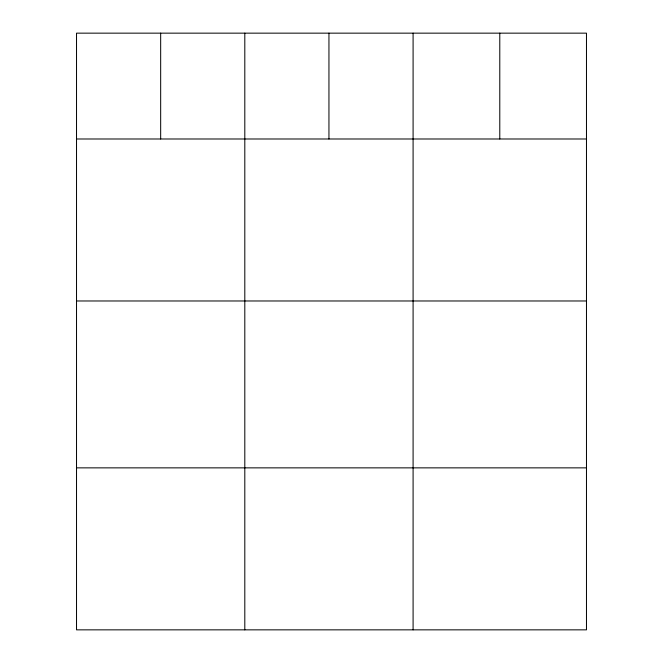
<?xml version="1.0" encoding="UTF-8"?>
<svg xmlns="http://www.w3.org/2000/svg" width="663" height="663" viewBox="0 0 663 663"><rect width="100%" height="100%" fill="white"/><g stroke="black" fill="none" stroke-linecap="round" stroke-linejoin="round"><path stroke-width="0.99" d="M586.473 138.99L586.473 629.85L76.527 629.85L76.527 33.15L586.473 33.15L586.473 138.99L76.527 138.99M76.527 300.977L586.473 300.977M76.527 467.863L586.473 467.863M499.786 33.15L499.786 138.99M413.09 33.15L413.09 629.85M328.947 33.15L328.947 138.99M244.804 33.15L244.804 629.85M160.67 33.15L160.67 138.99"/></g></svg>
